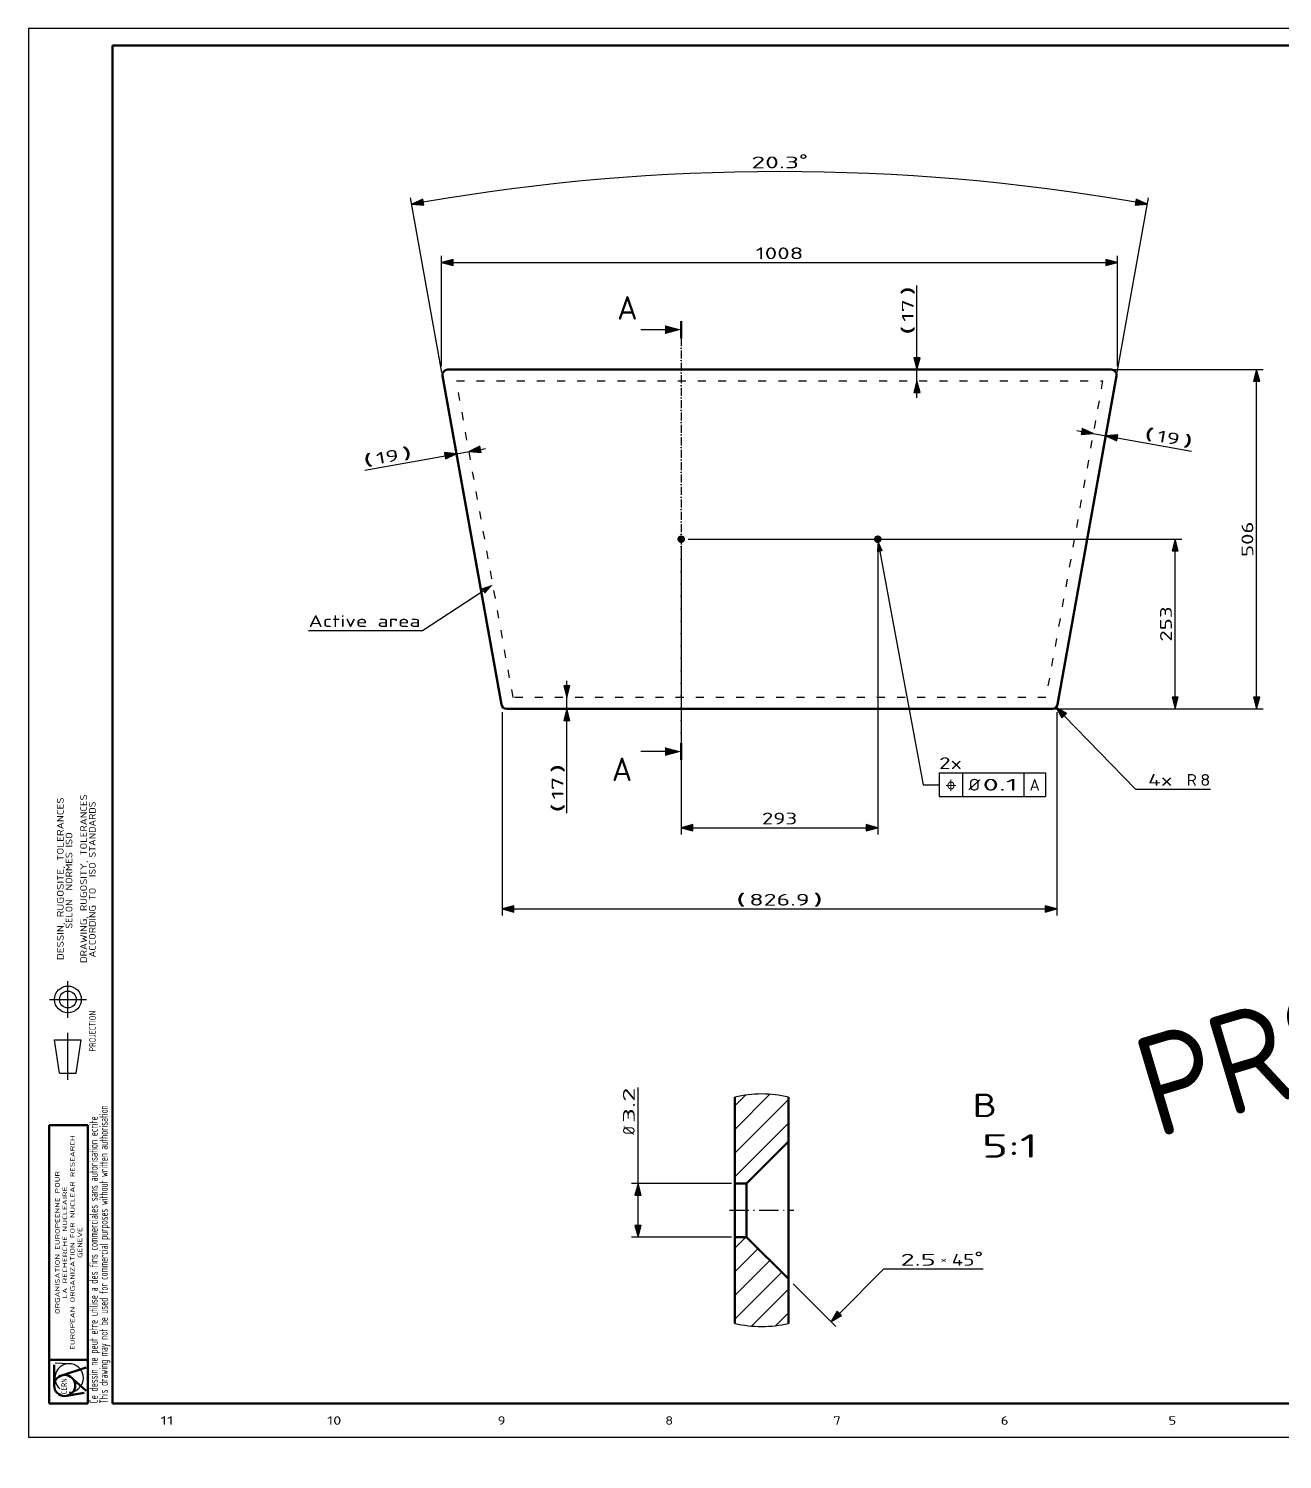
# Model space of a CAD drawing. Extents: x 0 to 594, y -245 to 420.
# Drawn here: x 0 to 373.8, y -6.6 to 420 of the extents above; entities that cross this region are included whole.
import ezdxf
from ezdxf.enums import TextEntityAlignment as Align

# ---------------------------------------------------------------- set-up
doc = ezdxf.new("R2010")
doc.units = 0
doc.linetypes.add('DASHDOT', pattern=[18.5, 12, -3, 0.5, -3])
doc.linetypes.add('DASHSPACE', pattern=[30, 12, -18])
doc.layers.get('0').update_dxf_attribs({"lineweight": 13})
doc.styles.add('GDT', font='gdt.shx')
doc.styles.get("Standard").update_dxf_attribs({"font": 'isocp.shx'})
doc.dimstyles.get("Standard").update_dxf_attribs({"dimtxt": 2.5, "dimasz": 2.5, "dimexe": 1.25, "dimexo": 0.625, "dimtad": 1, "dimtxsty": 'STANDARD', "dimcen": 2.5, "dimadec": 0, "dimazin": 0, "dimtfac": 1, "dimtmove": 0, "dimatfit": 0, "dimfxl": 1, "dimarcsym": 0})

# ---------------------------------------------------------------- blocks, each defined once
blk = doc.blocks.new('*D75')
at = {"color": 7, "lineweight": 25, "transparency": 16777216}
for p, q in [((123.240826, 317.434967), (113.904596, 369.584625)), ((324.527179, 317.434967), (333.863409, 369.584625))]:
    blk.add_line(p, q, dxfattribs=at)
for points in [[(117.515765, 369.145856), (114.25705, 367.615924), (117.844159, 367.31153)], [(329.923846, 367.31153), (333.510956, 367.615924), (330.25224, 369.145856)]]:
    blk.add_lwpolyline(points, close=True, dxfattribs=at)
blk.add_arc((223.884003, -244.73067), 622.082324, 80.170274, 99.829724, dxfattribs=at)
for points in [[(117.515765, 369.145856), (114.25705, 367.615924), (117.515765, 369.145856), (117.844159, 367.31153)], [(329.923846, 367.31153), (333.510956, 367.615924), (329.923846, 367.31153), (330.25224, 369.145856)]]:
    blk.add_solid(points, dxfattribs=at)
for s, width, p, p2 in [('20.3', 1.776077, (215.478623, 378.351617), (229.722715, 378.351617)), ('%%d', 1.62963, (229.722715, 379.051617), (232.289382, 379.051617))]:
    blk.add_text(s, height=3.5, dxfattribs=dict(at, width=width)).set_placement(p, p2, align=Align.FIT)
blk = doc.blocks.new('*D76')
at = {"color": 7, "lineweight": 25, "transparency": 16777216}
for p, q in [((123.080127, 319.332574), (123.080127, 352.252838)), ((126.557458, 350.252838), (321.210547, 350.252838)), ((324.687878, 319.332574), (324.687878, 352.252838))]:
    blk.add_line(p, q, dxfattribs=at)
for points in [[(126.557458, 351.184576), (123.080127, 350.252838), (126.557458, 349.3211)], [(321.210547, 349.3211), (324.687878, 350.252838), (321.210547, 351.184576)]]:
    blk.add_lwpolyline(points, close=True, dxfattribs=at)
for points in [[(126.557458, 351.184576), (123.080127, 350.252838), (126.557458, 351.184576), (126.557458, 349.3211)], [(321.210547, 349.3211), (324.687878, 350.252838), (321.210547, 349.3211), (321.210547, 351.184576)]]:
    blk.add_solid(points, dxfattribs=at)
at = {"color": 7, "lineweight": 25, "transparency": 16777216, "width": 1.661119}
blk.add_text('1008', height=3.5, dxfattribs=at).set_placement((216.761957, 351.252838), (231.006049, 351.252838), align=Align.FIT)
blk = doc.blocks.new('*D77')
at = {"color": 7, "lineweight": 25, "transparency": 16777216}
for p, q in [((141.197723, 216.132574), (141.197723, 155.489532)), ((306.570282, 216.132574), (306.570282, 155.489532)), ((144.675055, 157.489532), (303.09295, 157.489532))]:
    blk.add_line(p, q, dxfattribs=at)
for points in [[(144.675055, 158.421295), (141.197723, 157.489532), (144.675055, 156.557794)], [(303.09295, 156.557794), (306.570282, 157.489532), (303.09295, 158.421295)]]:
    blk.add_lwpolyline(points, close=True, dxfattribs=at)
for points in [[(144.675055, 158.421295), (141.197723, 157.489532), (144.675055, 158.421295), (144.675055, 156.557794)], [(303.09295, 156.557794), (306.570282, 157.489532), (303.09295, 156.557794), (303.09295, 158.421295)]]:
    blk.add_solid(points, dxfattribs=at)
for s, width, p, p2 in [('(', 3.469741, (210.857922, 158.489532), (213.893945, 158.489532)), (')', 3.475213, (233.87406, 158.489532), (236.910083, 158.489532)), ('826.9', 1.700154, (214.893945, 158.489532), (232.87406, 158.489532))]:
    blk.add_text(s, height=3.5, dxfattribs=dict(at, width=width)).set_placement(p, p2, align=Align.FIT)
blk = doc.blocks.new('*D78')
at = {"color": 7, "lineweight": 25, "transparency": 16777216}
for p, q in [((323.775995, 318.332574), (368.138031, 318.332574)), ((366.138031, 220.609918), (366.138031, 314.855231)), ((306.231287, 217.132574), (368.138031, 217.132574))]:
    blk.add_line(p, q, dxfattribs=at)
for points in [[(367.069781, 314.855231), (366.138031, 318.332574), (365.206281, 314.855231)], [(365.206281, 220.609918), (366.138031, 217.132574), (367.069781, 220.609918)]]:
    blk.add_lwpolyline(points, close=True, dxfattribs=at)
for points in [[(367.069781, 314.855231), (366.138031, 318.332574), (367.069781, 314.855231), (365.206281, 314.855231)], [(365.206281, 220.609918), (366.138031, 217.132574), (365.206281, 220.609918), (367.069781, 220.609918)]]:
    blk.add_solid(points, dxfattribs=at)
at = {"color": 7, "lineweight": 25, "transparency": 16777216, "width": 1.501453}
blk.add_text('506', height=3.5, rotation=90, dxfattribs=at).set_placement((365.138031, 262.478522), (365.138031, 272.986627), align=Align.FIT)
blk = doc.blocks.new('*D79')
at = {"color": 7, "lineweight": 25, "transparency": 16777216}
for p, q in [((196.650003, 267.732574), (343.862152, 267.732574)), ((341.862152, 220.609918), (341.862152, 264.255231)), ((224.884003, 217.132574), (343.862152, 217.132574))]:
    blk.add_line(p, q, dxfattribs=at)
for points in [[(342.793903, 264.255231), (341.862152, 267.732574), (340.930402, 264.255231)], [(340.930402, 220.609918), (341.862152, 217.132574), (342.793903, 220.609918)]]:
    blk.add_lwpolyline(points, close=True, dxfattribs=at)
for points in [[(342.793903, 264.255231), (341.862152, 267.732574), (342.793903, 264.255231), (340.930402, 264.255231)], [(340.930402, 220.609918), (341.862152, 217.132574), (340.930402, 220.609918), (342.793903, 220.609918)]]:
    blk.add_solid(points, dxfattribs=at)
at = {"color": 7, "lineweight": 25, "transparency": 16777216, "width": 1.507625}
blk.add_text('253', height=3.5, rotation=90, dxfattribs=at).set_placement((340.862152, 237.178522), (340.862152, 247.686627), align=Align.FIT)
blk = doc.blocks.new('*D80')
at = {"color": 7, "lineweight": 25, "transparency": 16777216}
for p, q in [((308.768793, 215.090387), (330.01828, 193.212164)), ((330.01828, 193.212164), (352.349835, 193.212164))]:
    blk.add_line(p, q, dxfattribs=at)
blk.add_lwpolyline([(309.43717, 215.739557), (306.346045, 217.584821), (308.100409, 214.441217)], close=True, dxfattribs=at)
blk.add_solid([(309.43717, 215.739557), (306.346045, 217.584821), (309.43717, 215.739557), (308.100409, 214.441217)], dxfattribs=at)
for s, width, p, p2 in [('4x ', 1.580163, (333.76972, 194.212164), (344.277802, 194.212164)), ('R', 1.33451, (345.277802, 194.212164), (348.313812, 194.212164)), ('8', 1.577161, (349.313812, 194.212164), (352.349847, 194.212164))]:
    blk.add_text(s, height=3.5, dxfattribs=dict(at, width=width)).set_placement(p, p2, align=Align.FIT)
blk = doc.blocks.new('*D81')
at = {"color": 7, "lineweight": 25, "transparency": 16777216}
for p, q in [((194.584003, 265.666559), (194.584003, 179.708673)), ((253.184003, 265.666559), (253.184003, 179.708673)), ((198.061334, 181.708673), (249.706671, 181.708673))]:
    blk.add_line(p, q, dxfattribs=at)
for points in [[(198.061334, 182.640411), (194.584003, 181.708673), (198.061334, 180.77691)], [(249.706671, 180.77691), (253.184003, 181.708673), (249.706671, 182.640411)]]:
    blk.add_lwpolyline(points, close=True, dxfattribs=at)
for points in [[(198.061334, 182.640411), (194.584003, 181.708673), (198.061334, 182.640411), (198.061334, 180.77691)], [(249.706671, 180.77691), (253.184003, 181.708673), (249.706671, 180.77691), (249.706671, 182.640411)]]:
    blk.add_solid(points, dxfattribs=at)
at = {"color": 7, "lineweight": 25, "transparency": 16777216, "width": 1.504979}
blk.add_text('293', height=3.5, dxfattribs=at).set_placement((218.629968, 182.708673), (229.138037, 182.708673), align=Align.FIT)
blk = doc.blocks.new('*D82')
at = {"color": 7, "lineweight": 25, "transparency": 16777216}
for p, q in [((264.863495, 321.809918), (264.863495, 343.35816)), ((264.863495, 314.932574), (264.863495, 318.332574)), ((264.863495, 309.932574), (264.863495, 311.455231))]:
    blk.add_line(p, q, dxfattribs=at)
for points in [[(263.931747, 321.809918), (264.863495, 318.332574), (265.795245, 321.809918)], [(265.795245, 311.455231), (264.863495, 314.932574), (263.931747, 311.455231)]]:
    blk.add_lwpolyline(points, close=True, dxfattribs=at)
for points in [[(263.931747, 321.809918), (264.863495, 318.332574), (263.931747, 321.809918), (265.795245, 321.809918)], [(265.795245, 311.455231), (264.863495, 314.932574), (265.795245, 311.455231), (263.931747, 311.455231)]]:
    blk.add_solid(points, dxfattribs=at)
for s, width, p, p2 in [(')', 3.475227, (263.863495, 340.322174), (263.863495, 343.358209)), ('17', 1.84274, (263.863495, 332.550104), (263.863495, 339.322174)), ('(', 3.469754, (263.863495, 328.514069), (263.863495, 331.550104))]:
    blk.add_text(s, height=3.5, rotation=90, dxfattribs=dict(at, width=width)).set_placement(p, p2, align=Align.FIT)
blk = doc.blocks.new('*D83')
at = {"color": 7, "lineweight": 25, "transparency": 16777216}
for p, q in [((312.489771, 300.13316), (313.988605, 299.86485)), ((317.411523, 299.252008), (321.152045, 298.582379)), ((324.574957, 297.969586), (346.736432, 294.002057))]:
    blk.add_line(p, q, dxfattribs=at)
for points in [[(313.824408, 298.947662), (317.411517, 299.252008), (314.152802, 300.781989)], [(324.739154, 298.886725), (321.152045, 298.582379), (324.41076, 297.052399)]]:
    blk.add_lwpolyline(points, close=True, dxfattribs=at)
for points in [[(313.824408, 298.947662), (317.411517, 299.252008), (313.824408, 298.947662), (314.152802, 300.781989)], [(324.739154, 298.886725), (321.152045, 298.582379), (324.739154, 298.886725), (324.41076, 297.052399)]]:
    blk.add_solid(points, dxfattribs=at)
for s, rotation, width, p, p2 in [('(', 349.84935415, 3.469739, (332.300873, 297.60235), (335.289374, 297.067291)), ('19', 349.84960673, 1.725111, (336.273724, 296.891119), (342.939789, 295.697662)), (')', 349.84935415, 3.475212, (343.924139, 295.521442), (346.91264, 294.986383))]:
    blk.add_text(s, height=3.5, rotation=rotation, dxfattribs=dict(at, width=width)).set_placement(p, p2, align=Align.FIT)
blk = doc.blocks.new('*D84')
at = {"color": 7, "lineweight": 25, "transparency": 16777216}
for p, q in [((160.469659, 224.009918), (160.469659, 225.532574)), ((160.469659, 217.132574), (160.469659, 220.532574)), ((160.469659, 186.065363), (160.469659, 213.655231))]:
    blk.add_line(p, q, dxfattribs=at)
for points in [[(159.537915, 224.009918), (160.469659, 220.532574), (161.40141, 224.009918)], [(161.40141, 213.655231), (160.469659, 217.132574), (159.537915, 213.655231)]]:
    blk.add_lwpolyline(points, close=True, dxfattribs=at)
for points in [[(159.537915, 224.009918), (160.469659, 220.532574), (159.537915, 224.009918), (161.40141, 224.009918)], [(161.40141, 213.655231), (160.469659, 217.132574), (161.40141, 213.655231), (159.537915, 213.655231)]]:
    blk.add_solid(points, dxfattribs=at)
for s, width, p, p2 in [(')', 3.475227, (159.469659, 197.873444), (159.469659, 200.909479)), ('17', 1.84274, (159.469659, 190.101373), (159.469659, 196.873444)), ('(', 3.469754, (159.469659, 186.065338), (159.469659, 189.101373))]:
    blk.add_text(s, height=3.5, rotation=90, dxfattribs=dict(at, width=width)).set_placement(p, p2, align=Align.FIT)
blk = doc.blocks.new('*D85')
at = {"color": 7, "lineweight": 25, "transparency": 16777216}
for p, q in [((134.734711, 294.528717), (136.233551, 294.797028)), ((100.195441, 288.345221), (124.148364, 292.633453)), ((127.571271, 293.246246), (131.31181, 293.915924))]:
    blk.add_line(p, q, dxfattribs=at)
for points in [[(134.570514, 295.445856), (131.311804, 293.915924), (134.898914, 293.61153)], [(124.312561, 291.716315), (127.571271, 293.246246), (123.984161, 293.550641)]]:
    blk.add_lwpolyline(points, close=True, dxfattribs=at)
for points in [[(134.570514, 295.445856), (131.311804, 293.915924), (134.570514, 295.445856), (134.898914, 293.61153)], [(124.312561, 291.716315), (127.571271, 293.246246), (124.312561, 291.716315), (123.984161, 293.550641)]]:
    blk.add_solid(points, dxfattribs=at)
for s, rotation, width, p, p2 in [('19', 10.15039476, 1.725111, (103.992072, 290.040826), (110.658136, 291.234283)), (')', 10.15064585, 3.475212, (111.642487, 291.410455), (114.630988, 291.945514)), ('(', 10.15064585, 3.469739, (100.01922, 289.329547), (103.007721, 289.864606))]:
    blk.add_text(s, height=3.5, rotation=rotation, dxfattribs=dict(at, width=width)).set_placement(p, p2, align=Align.FIT)
blk = doc.blocks.new('*D99')
at = {"color": 7, "lineweight": 25, "transparency": 16777216}
for p, q in [((181.708088, 75.646996), (181.708088, 104.21389)), ((209.554199, 75.646996), (179.708087, 75.646996)), ((181.708088, 63.123802), (181.708088, 72.169212)), ((209.554199, 59.646019), (179.708087, 59.646019))]:
    blk.add_line(p, q, dxfattribs=at)
for points in [[(182.639837, 72.169212), (181.708088, 75.646996), (180.776341, 72.169212)], [(180.776341, 63.123802), (181.708088, 59.646019), (182.639837, 63.123802)]]:
    blk.add_lwpolyline(points, close=True, dxfattribs=at)
for points in [[(182.639837, 72.169212), (181.708088, 75.646996), (182.639837, 72.169212), (180.776341, 72.169212)], [(180.776341, 63.123802), (181.708088, 59.646019), (180.776341, 63.123802), (182.639837, 63.123802)]]:
    blk.add_solid(points, dxfattribs=at)
for s, width, p, p2 in [('3.2', 1.864672, (180.708089, 93.706078), (180.708089, 104.21389)), ('%%c', 0.977493, (180.708089, 90.139183), (180.708089, 92.705101))]:
    blk.add_text(s, height=3.5, rotation=90, dxfattribs=dict(at, width=width)).set_placement(p, p2, align=Align.FIT)
blk = doc.blocks.new('BLOCK1677')
at = {"color": 7, "lineweight": 25, "width": 1.749887}
blk.add_text(' 5', height=2.5, dxfattribs=at).set_placement((337.831421, 3.690562), (342.16861, 3.690562), align=Align.FIT)
blk = doc.blocks.new('BLOCK1678')
at = {"color": 7, "lineweight": 25, "width": 1.735559}
blk.add_text(' 6', height=2.5, dxfattribs=at).set_placement((287.831421, 3.690562), (292.16861, 3.690562), align=Align.FIT)
blk = doc.blocks.new('BLOCK1679')
at = {"color": 7, "lineweight": 25, "width": 1.826178}
blk.add_text(' 7', height=2.5, dxfattribs=at).set_placement((237.831406, 3.690562), (242.168579, 3.690562), align=Align.FIT)
blk = doc.blocks.new('BLOCK1680')
at = {"color": 7, "lineweight": 25, "width": 1.826178}
blk.add_text(' 8', height=2.5, dxfattribs=at).set_placement((187.831406, 3.690562), (192.168579, 3.690562), align=Align.FIT)
blk = doc.blocks.new('BLOCK1681')
at = {"color": 7, "lineweight": 25, "width": 1.698199}
blk.add_text(' 9', height=2.5, dxfattribs=at).set_placement((137.831406, 3.690562), (142.168579, 3.690562), align=Align.FIT)
blk = doc.blocks.new('BLOCK1682')
at = {"color": 7, "lineweight": 25, "width": 1.793721}
blk.add_text(' 10', height=2.5, dxfattribs=at).set_placement((86.747116, 3.690562), (93.252884, 3.690562), align=Align.FIT)
blk = doc.blocks.new('BLOCK1683')
at = {"color": 7, "lineweight": 25, "width": 2.081844}
blk.add_text(' 11', height=2.5, dxfattribs=at).set_placement((36.747116, 3.690562), (43.25288, 3.690562), align=Align.FIT)
blk = doc.blocks.new('BLOCK1720')
at = {"color": 7, "lineweight": 25, "width": 1.248109}
blk.add_text('NORMES ISO', height=2, rotation=90, dxfattribs=at).set_placement((13.04495, 163.000015), (13.04495, 180.348724), align=Align.FIT)
blk = doc.blocks.new('BLOCK1721')
at = {"color": 7, "lineweight": 25, "width": 1.175925}
blk.add_text('ISO STANDARDS', height=2, rotation=90.00000508, dxfattribs=at).set_placement((19.982868, 167.000015), (19.982866, 189.553329), align=Align.FIT)
blk = doc.blocks.new('BLOCK1722')
at = {"color": 7, "lineweight": 25, "width": 0.873675}
blk.add_text('PROJECTION', height=2, rotation=90, dxfattribs=at).set_placement((20.028679, 114.982063), (20.028679, 127.126152), align=Align.FIT)
blk = doc.blocks.new('BLOCK1723')
at = {"color": 7, "lineweight": 25, "width": 1.272325}
blk.add_text('DESSIN, RUGOSITE, TOLERANCES', height=2, rotation=90.00000236, dxfattribs=at).set_placement((10.438618, 142.211807), (10.438616, 190.788177), align=Align.FIT)
blk = doc.blocks.new('BLOCK1724')
at = {"color": 7, "lineweight": 25, "width": 1.188267}
blk.add_text('SELON', height=2, rotation=90, dxfattribs=at).set_placement((13.04495, 151.600021), (13.04495, 160.274368), align=Align.FIT)
blk = doc.blocks.new('BLOCK1725')
at = {"color": 7, "lineweight": 25, "width": 1.221763}
blk.add_text('DRAWING, RUGOSITY, TOLERANCES', height=2, rotation=90.00000228, dxfattribs=at).set_placement((17.377953, 141.344376), (17.377951, 191.655624), align=Align.FIT)
blk = doc.blocks.new('BLOCK1726')
at = {"color": 7, "lineweight": 25, "width": 1.23186}
blk.add_text('ACCORDING TO', height=2, rotation=90, dxfattribs=at).set_placement((19.982868, 143.000015), (19.982868, 163.818451), align=Align.FIT)
blk = doc.blocks.new('BLOCK1727')
at = {"color": 7, "lineweight": 25, "width": 1.520448}
blk.add_text('GENEVE', height=1.35, rotation=90, dxfattribs=at).set_placement((15.990597, 53.432953), (15.990597, 62.567043), align=Align.FIT)
blk = doc.blocks.new('BLOCK1728')
at = {"color": 7, "lineweight": 25, "width": 0.973962}
blk.add_text('CERN', height=1.7, rotation=90, dxfattribs=at).set_placement((11.435402, 12.8), (11.435402, 17.518848), align=Align.FIT)
blk = doc.blocks.new('BLOCK1729')
at = {"color": 7, "lineweight": 25, "width": 0.732561}
blk.add_text('Ce dessin ne peut etre utilise a des fins commerciales sans autorisation ecrite', height=2.5, rotation=90.00000268, dxfattribs=at).set_placement((20.613356, 10), (20.613352, 95.659264), align=Align.FIT)
blk = doc.blocks.new('BLOCK1730')
at = {"color": 7, "lineweight": 25, "width": 0.70288}
blk.add_text('This drawing may not be used for commercial purposes without written authorisation', height=2.5, rotation=90.00000258, dxfattribs=at).set_placement((23.613356, 10), (23.613352, 98.912155), align=Align.FIT)
blk = doc.blocks.new('BLOCK1731')
at = {"color": 7, "lineweight": 25, "width": 1.559242}
blk.add_text('ORGANISATION EUROPEENNE POUR', height=1.35, rotation=90.00000269, dxfattribs=at).set_placement((9.240597, 36.687115), (9.240595, 79.312881), align=Align.FIT)
blk = doc.blocks.new('BLOCK1732')
at = {"color": 7, "lineweight": 25, "width": 1.616198}
blk.add_text('LA RECHERCHE NUCLEAIRE', height=1.35, rotation=90.00000342, dxfattribs=at).set_placement((11.490597, 41.254166), (11.490595, 74.745834), align=Align.FIT)
blk = doc.blocks.new('BLOCK1733')
at = {"color": 7, "lineweight": 25, "width": 1.555402}
blk.add_text('EUROPEAN ORGANIZATION FOR NUCLEAR RESEARCH', height=1.35, rotation=90.00000269, dxfattribs=at).set_placement((13.740598, 26.030663), (13.740595, 89.969337), align=Align.FIT)
blk = doc.blocks.new('BLOCK1738')
at = {"color": 7, "lineweight": 50}
for p, q in [((-146.5, 2779.475586), (-146.5, 2754.475586)), ((-146.5, 2125.37085), (-146.5, 2150.37085))]:
    blk.add_line(p, q, dxfattribs=at)
at = {"color": 7, "lineweight": 25}
for p, q in [((-170.648148, 2766.975586), (-206.5, 2766.975586)), ((-170.648148, 2137.87085), (-206.5, 2137.87085))]:
    blk.add_line(p, q, dxfattribs=at)
at = {"color": 7, "linetype": 'DASHDOT', "lineweight": 25}
blk.add_line((-146.5, 2754.475586), (-146.5, 2150.37085), dxfattribs=at)
at = {"color": 7, "lineweight": 25}
for points in [[(-170.648148, 2760.505127), (-146.5, 2766.975586), (-170.648148, 2773.446045)], [(-170.648148, 2131.400391), (-146.5, 2137.87085), (-170.648148, 2144.341309)]]:
    blk.add_solid(points, dxfattribs=at)
at = {"color": 7, "lineweight": 25, "width": 1.15658}
for p, p2 in [((-242.000015, 2782), (-211.639786, 2782)), ((-250, 2094.000244), (-219.639771, 2094.000244))]:
    blk.add_text('A', height=35.000003, dxfattribs=at).set_placement(p, p2, align=Align.FIT)
blk = doc.blocks.new('BLOCK1739')
at = {"color": 7, "lineweight": 25}
blk.add_lwpolyline([(-441.813416, 2377.182373), (-532.018799, 2317.765869), (-702.000061, 2317.765869)], dxfattribs=at)
blk.add_solid([(-439.250763, 2373.291748), (-427.293549, 2386.746338), (-444.376068, 2381.072998)], dxfattribs=at)
at = {"color": 7, "lineweight": 25, "width": 1.406048}
blk.add_text('Active area', height=17.500002, dxfattribs=at).set_placement((-702.000061, 2323.716797), (-535.018799, 2323.716797), align=Align.FIT)
blk = doc.blocks.new('BLOCK1740')
at = {"color": 7, "linetype": 'DASHDOT', "lineweight": 25, "ltscale": 0.2665}
blk.add_line((-141.169998, 2454.5), (-151.830002, 2454.5), dxfattribs=at)
at = {"color": 7, "linetype": 'DASHDOT', "lineweight": 25, "ltscale": 0.266504}
blk.add_line((-146.5, 2459.830078), (-146.5, 2449.169922), dxfattribs=at)
blk = doc.blocks.new('BLOCK1741')
at = {"color": 7, "linetype": 'DASHDOT', "lineweight": 25, "ltscale": 0.2665}
blk.add_line((151.830002, 2454.5), (141.169998, 2454.5), dxfattribs=at)
at = {"color": 7, "linetype": 'DASHDOT', "lineweight": 25, "ltscale": 0.266504}
blk.add_line((146.5, 2459.830078), (146.5, 2449.169922), dxfattribs=at)
blk = doc.blocks.new('BLOCK1742')
at = {"color": 7, "lineweight": 25}
for p, q in [((238.000015, 2106), (238.000015, 2071)), ((238.000015, 2106), (396.72049, 2106)), ((273.000031, 2106), (273.000031, 2071)), ((364.040375, 2106), (364.040375, 2071)), ((396.72049, 2106), (396.72049, 2071)), ((238.000015, 2071), (396.72049, 2071))]:
    blk.add_line(p, q, dxfattribs=at)
blk.add_lwpolyline([(149.663635, 2436.175049), (214.000015, 2088.5), (238.000015, 2088.5)], dxfattribs=at)
blk.add_solid([(154.244629, 2437.022705), (146.5, 2453.271484), (145.082672, 2435.327393)], dxfattribs=at)
for s, width, p, p2 in [('2x', 1.547897, (238.000015, 2111.951172), (271.86026, 2111.951172)), ('%%c', 1.333333, (281.750031, 2079.75), (299.250031, 2079.75)), ('0.1', 2.22393, (302.750031, 2079.75), (355.290375, 2079.75)), ('A', 1.15658, (372.790375, 2079.75), (387.97049, 2079.75))]:
    blk.add_text(s, height=17.500002, dxfattribs=dict(at, width=width)).set_placement(p, p2, align=Align.FIT)
at = {"color": 7, "lineweight": 25, "style": 'GDT', "width": 0.626866}
blk.add_text('j', height=17.500002, dxfattribs=at).set_placement((246.750015, 2079.75), (264.250031, 2079.75), align=Align.FIT)
blk = doc.blocks.new('BLOCK1743')
at = {"color": 7, "lineweight": 50}
for p, q in [((-502.334759, 2698.090194), (-414.611223, 2208.090194)), ((0, 2707.5), (-494.459961, 2707.5)), ((0, 2707.5), (494.459961, 2707.5)), ((502.334759, 2698.090194), (414.611223, 2208.090194)), ((-406.736425, 2201.5), (0, 2201.5)), ((406.736425, 2201.5), (0, 2201.5))]:
    blk.add_line(p, q, dxfattribs=at)
at = {"color": 7, "linetype": 'DASHSPACE', "lineweight": 25}
for p, q in [((-397.172784, 2218.5), (-481.673822, 2690.5)), ((-481.673822, 2690.5), (481.673822, 2690.5)), ((481.673822, 2690.5), (397.172784, 2218.5)), ((397.172784, 2218.5), (-397.172784, 2218.5))]:
    blk.add_line(p, q, dxfattribs=at)
at = {"color": 7, "lineweight": 50}
for centre, radius in [((-146.5, 2454.5), 4.1), ((-146.5, 2454.5), 1.6), ((146.5, 2454.5), 4.1), ((146.5, 2454.5), 1.6)]:
    blk.add_circle(centre, radius, dxfattribs=at)
for centre, start, end in [((-494.459961, 2699.5), 90, 190.15), ((494.459961, 2699.5), 349.85, 450), ((-406.736425, 2209.5), 190.15, 270), ((406.736425, 2209.5), 270, 349.85)]:
    blk.add_arc(centre, 8, start, end, dxfattribs=at)
blk = doc.blocks.new('BLOCK1750')
at = {"color": 7, "lineweight": 25}
for s, width, p, p2 in [('  B', 1.794694, (12, 2460.057373), (15.643229, 2460.057373)), ('  5:1', 2.017291, (12, 2457.636719), (18.072046, 2457.636719))]:
    blk.add_text(s, height=1.4, dxfattribs=dict(at, width=width)).set_placement(p, p2, align=Align.FIT)
blk = doc.blocks.new('BLOCK1751')
at = {"color": 7, "lineweight": 25}
for p, q in [((6.235309, 2448.348145), (8.882787, 2450.99585)), ((8.882787, 2450.99585), (14.802143, 2450.99585)), ((3.482843, 2450.117188), (6.026367, 2447.57373))]:
    blk.add_line(p, q, dxfattribs=at)
blk.add_lwpolyline([(6.103525, 2448.47998), (5.743525, 2447.856445), (6.367063, 2448.216553)], close=True, dxfattribs=at)
blk.add_solid([(6.103525, 2448.47998), (5.743525, 2447.856445), (6.103525, 2448.47998), (6.367063, 2448.216553)], dxfattribs=at)
for s, height, width, p, p2 in [('2.5', 0.7, 1.886556, (9.882787, 2451.195557), (11.984401, 2451.195557)), ('×', 0.35, 0.952381, (12.284401, 2451.370605), (12.634401, 2451.370605)), ('45', 0.7, 1.390572, (12.934401, 2451.195557), (14.288811, 2451.195557)), ('%%d', 0.7, 1.629625, (14.288811, 2451.335693), (14.802143, 2451.335693))]:
    blk.add_text(s, height=height, dxfattribs=dict(at, width=width)).set_placement(p, p2, align=Align.FIT)
blk = doc.blocks.new('BLOCK1752')
at = {"color": 7, "lineweight": 50}
for p, q in [((0, 2461.247951), (0, 2456.1)), ((3.2, 2461.247833), (3.2, 2458.6)), ((0.7, 2456.1), (3.2, 2458.6)), ((3.2, 2452.534355), (3.2, 2458.6)), ((0, 2453.732919), (0, 2456.1)), ((0.7, 2456.1), (0, 2456.1)), ((0.7, 2456.1), (0.7, 2453.732919)), ((0, 2452.9), (0, 2453.732919)), ((0.7, 2453.732919), (0.7, 2452.9)), ((0, 2452.9), (0, 2447.752049)), ((0.7, 2452.9), (0, 2452.9)), ((0.7, 2452.9), (3.2, 2450.4)), ((3.2, 2450.4), (3.2, 2452.534355)), ((3.2, 2450.4), (3.2, 2447.752167))]:
    blk.add_line(p, q, dxfattribs=at)
at = {"color": 7, "linetype": 'DASHDOT', "lineweight": 25}
for start, end in [(76.658754, 103.337001), (256.662999, 283.341246)]:
    blk.add_arc((1.59975, 2454.5), 6.934987, start, end, dxfattribs=at)
blk = doc.blocks.new('BLOCK1753')
at = {"color": 7, "lineweight": 25}
for p, q in [((0, 2459.317383), (2.097597, 2461.415039)), ((0, 2460.731689), (0.632786, 2461.364502)), ((0, 2457.903076), (3.2, 2461.103271)), ((0, 2456.489014), (3.2, 2459.688965))]:
    blk.add_line(p, q, dxfattribs=at)
blk = doc.blocks.new('BLOCK1754')
at = {"color": 7, "lineweight": 25}
for p, q in [((0, 2452.246338), (0.653683, 2452.899902)), ((0, 2450.832031), (1.383948, 2452.216064)), ((0, 2449.417969), (2.091055, 2451.509033)), ((0, 2448.003662), (2.798162, 2450.801758)), ((1.004118, 2447.593506), (3.2, 2449.789551)), ((2.442097, 2447.617432), (3.2, 2448.375244))]:
    blk.add_line(p, q, dxfattribs=at)

msp = doc.modelspace()

# ---------------------------------------------------------------- linework, layer by layer
at = {"color": 7, "lineweight": 25}
for p, q in [((594, 420), (0, 420)), ((0, 420), (0, 0)), ((11.7084, 125.000511), (11.7084, 136.000511)), ((6.2084, 130.500511), (17.2084, 130.500511)), ((11.7084, 106.501), (11.7084, 120.501)), ((9.2084, 108.500559), (7.7084, 118.500559)), ((7.7084, 118.500559), (15.7084, 118.500559)), ((14.2084, 108.500559), (15.7084, 118.500559)), ((9.2084, 108.500559), (14.2084, 108.500559)), ((12.077865, 21.873238), (7.872521, 22.001836)), ((0, 0), (594, 0))]:
    msp.add_line(p, q, dxfattribs=at)
at = {"color": 7, "lineweight": 70}
for p, q in [((584, 415), (25, 415)), ((25, 415), (25, 10)), ((6.1635, 93), (17.6635, 93)), ((6.1635, 10), (6.1635, 93)), ((17.6635, 10), (17.6635, 93)), ((6.1635, 23), (17.6635, 23)), ((6.1635, 10), (17.6635, 10)), ((25, 10), (584, 10))]:
    msp.add_line(p, q, dxfattribs=at)
at = {"color": 7, "linetype": 'DASHDOT', "lineweight": 25, "ltscale": 0.480075}
msp.add_line((208.951449, 67.646507), (228.154449, 67.646507), dxfattribs=at)
at = {"color": 7, "lineweight": 50}
for p, q in [((7.610012, 21.505402), (7.610012, 15.379418)), ((9.865101, 18.399622), (17.1635, 20.79393)), ((17.1635, 13.748262), (13.368324, 17.145546)), ((16.533405, 13.198829), (11.307004, 12.277273))]:
    msp.add_line(p, q, dxfattribs=at)
at = {"color": 7, "lineweight": 25}
for radius in [4, 2.5]:
    msp.add_circle((11.7084, 130.500511), radius, dxfattribs=at)
at = {"color": 7, "lineweight": 50}
msp.add_circle((10.760012, 15.379418), 3.15, dxfattribs=at)
at = {"color": 7, "lineweight": 25}
msp.add_arc((12.0775, 17.623), 4.25, 269.863122, 589.756076, dxfattribs=at)

# ---------------------------------------------------------------- block references
at = {"lineweight": 0}
for name, p, xscale, yscale, zscale in [('BLOCK1738', (223.884003, -223.167426), 0.2, 0.2, 0.2), ('BLOCK1743', (223.884003, -223.167426), 0.2, 0.2, 0.2), ('BLOCK1740', (223.884003, -223.167426), 0.2, 0.2, 0.2), ('BLOCK1741', (223.884003, -223.167426), 0.2, 0.2, 0.2), ('BLOCK1742', (223.884003, -223.167426), 0.2, 0.2, 0.2), ('BLOCK1739', (223.884003, -223.167426), 0.2, 0.2, 0.2), ('BLOCK1750', (210.554199, -12204.853493), 5, 5, 5), ('BLOCK1752', (210.554199, -12204.853493), 5, 5, 5), ('BLOCK1753', (210.554199, -12204.853493), 5, 5, 5), ('BLOCK1754', (210.554199, -12204.853493), 5, 5, 5), ('BLOCK1751', (210.554199, -12204.853493), 5, 5, 5)]:
    msp.add_blockref(name, p, dxfattribs=dict(at, xscale=xscale, yscale=yscale, zscale=zscale))
for name in ['BLOCK1723', 'BLOCK1725', 'BLOCK1721', 'BLOCK1720', 'BLOCK1726', 'BLOCK1724', 'BLOCK1722', 'BLOCK1730', 'BLOCK1729', 'BLOCK1733', 'BLOCK1731', 'BLOCK1732', 'BLOCK1727', 'BLOCK1728', 'BLOCK1683', 'BLOCK1682', 'BLOCK1681', 'BLOCK1680', 'BLOCK1679', 'BLOCK1678', 'BLOCK1677']:
    msp.add_blockref(name, (0, 0), dxfattribs=at)

# ---------------------------------------------------------------- texts
at = {"insert": (327.760103, 117.742142), "char_height": 30, "attachment_point": 1, "rotation": 16.63057765}
msp.add_mtext_dynamic_manual_height_columns('PROVISIONAL', width=118.97133166, gutter_width=12.5, heights=[0], dxfattribs=at)

# ---------------------------------------------------------------- dimensions: what is measured, and where the dimension line sits
at = {"color": 0, "lineweight": 0}
dim = msp.add_angular_dim_2l(base=(260.596809, 376.26737), line1=((223.884003, -244.73067), (324.350954, 316.450613)), line2=((223.884003, -244.73067), (123.417051, 316.450613)), dimstyle='STANDARD', override={"dimtxsty": 'STANDARD'}, dxfattribs=at)
dim.commit()
dim.dimension.update_dxf_attribs({"geometry": '*D75', "text_midpoint": (223.884003, 377.351636), "dimtype": 162})
for base, p1, p2, angle, picture, middle, dimtype in [((123.080128, 350.25285), (324.687878, 318.332574), (123.080128, 318.332574), 180, '*D76', (223.884003, 350.25285), 161), ((366.138032, 318.332574), (305.231288, 217.132574), (322.775995, 318.332574), 89.999523, '*D78', (366.138032, 267.732574), 160), ((194.584003, 181.708664), (253.184003, 266.666574), (194.584003, 266.666574), 180, '*D81', (223.884003, 181.708664), 161), ((341.862153, 217.132574), (195.650003, 267.732574), (223.884003, 217.132574), 269.998569, '*D79', (341.862153, 242.432574), 160)]:
    dim = msp.add_linear_dim(base=base, p1=p1, p2=p2, angle=angle, dimstyle='STANDARD', override={"dimlfac": 5, "dimtxsty": 'STANDARD'}, dxfattribs=at)
    dim.commit()
    dim.dimension.update_dxf_attribs({"geometry": picture, "text_midpoint": middle, "dimtype": dimtype, "oblique_angle": 89.999523})
for base, p1, p2, angle, text, override, picture, middle, dimtype in [((264.863496, 314.932574), (262.863496, 318.332574), (266.863496, 314.932574), 269.998569, '(<>)', {"dimlfac": 5, "dimtxsty": 'STANDARD'}, '*D82', (264.863496, 335.936139), 160), ((317.411516, 299.252029), (321.504497, 300.55107), (317.763968, 301.220728), 169.85000029, '(<>)', {"dimlfac": 5, "dimtxsty": 'STANDARD'}, '*D83', (339.430537, 295.310016), 161), ((131.311801, 293.915913), (127.21882, 295.214954), (130.95935, 295.884612), 10.14999705, '(<>)', {"dimlfac": 5, "dimtxsty": 'STANDARD'}, '*D85', (107.501326, 289.65318), 161), ((160.469661, 220.532574), (158.469661, 217.132574), (158.469661, 220.532574), 90, '(<>)', {"dimlfac": 5, "dimtxsty": 'STANDARD'}, '*D84', (160.469661, 193.487408), 161), ((306.570282, 157.489542), (141.197723, 217.132574), (306.570282, 217.132574), 0, '(<>)', {"dimlfac": 5, "dimtxsty": 'STANDARD'}, '*D77', (223.884003, 157.489542), 161), ((181.708088, 75.646507), (210.554199, 59.646507), (210.554199, 75.646507), 90, '%%c<>', {"dimlfac": 0.2, "dimtxsty": 'STANDARD'}, '*D99', (181.708088, 97.176415), 161)]:
    dim = msp.add_linear_dim(base=base, p1=p1, p2=p2, angle=angle, text=text, dimstyle='STANDARD', override=override, dxfattribs=at)
    dim.commit()
    dim.dimension.update_dxf_attribs({"geometry": picture, "text_midpoint": middle, "dimtype": dimtype, "oblique_angle": 89.999523})
dim = msp.add_radius_dim(center=(305.231288, 218.732574), mpoint=(306.346046, 217.584832), text='4x <>', dimstyle='STANDARD', override={"dimlfac": 5, "dimtxsty": 'STANDARD'}, dxfattribs=at)
dim.commit()
dim.dimension.update_dxf_attribs({"geometry": '*D80', "text_midpoint": (334.974528, 188.109276), "dimtype": 164})

doc.saveas('drawing.dxf')
